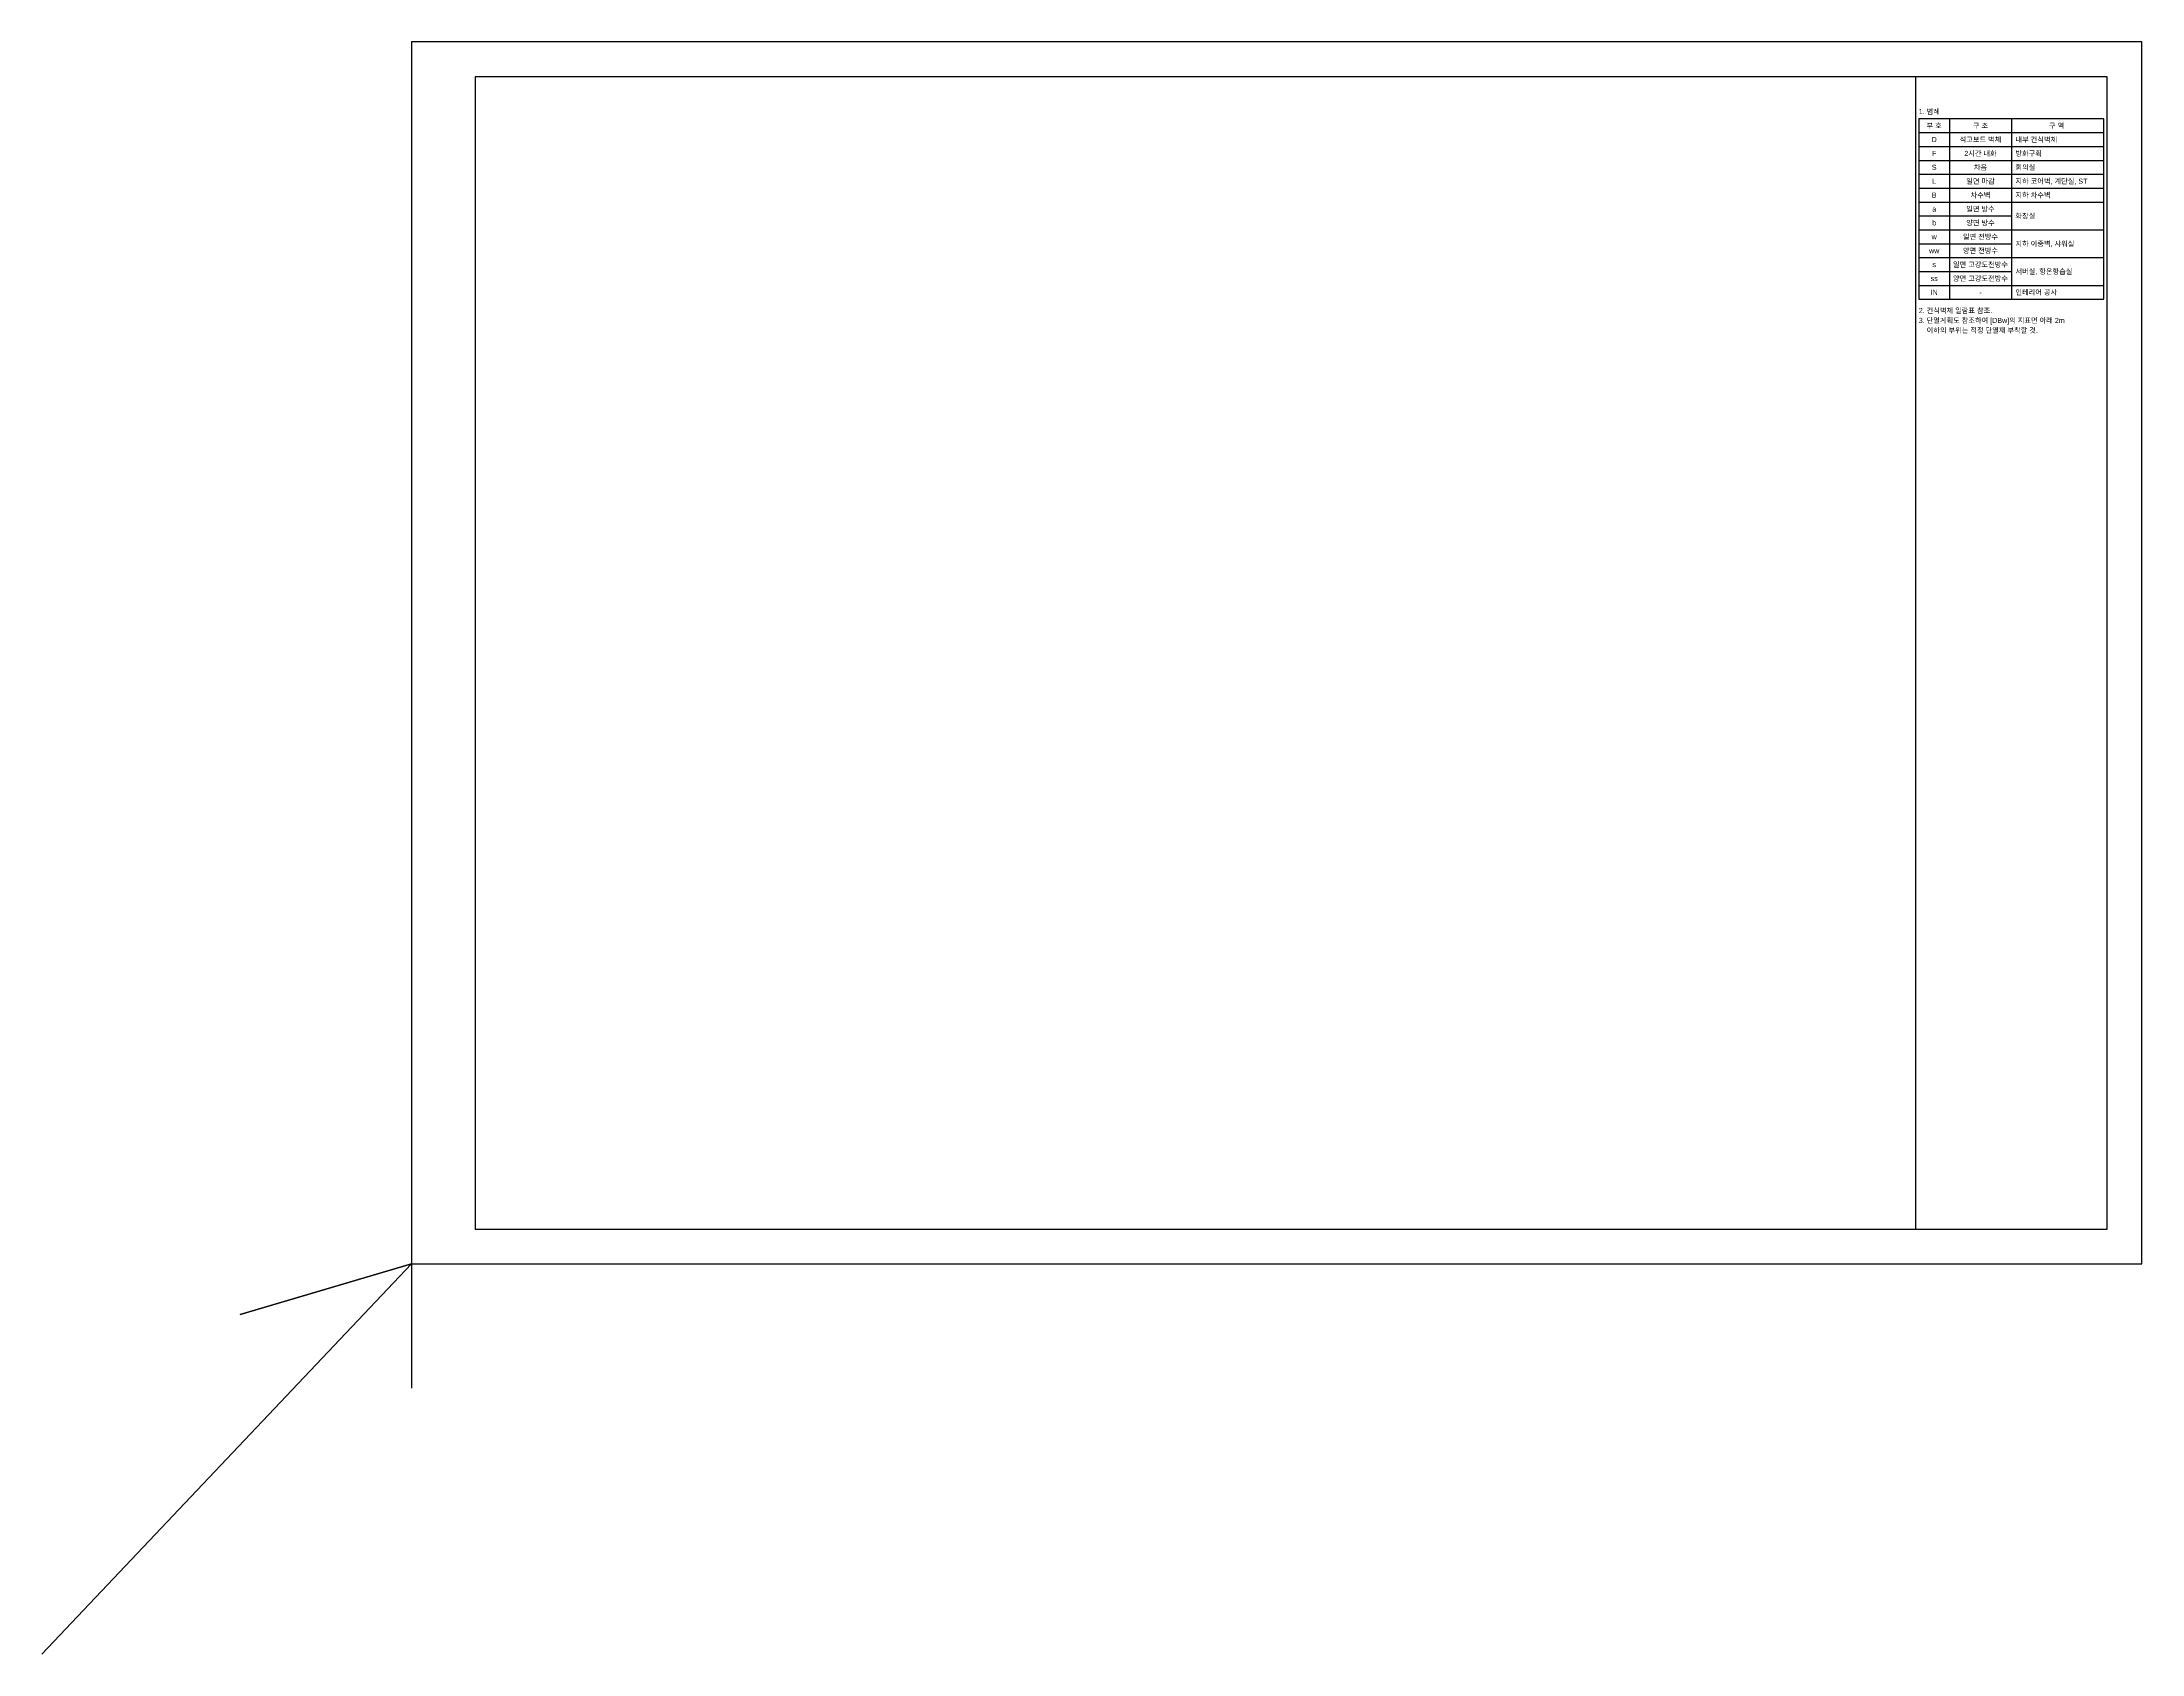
# Model space of a CAD drawing. Header units: millimetres. Extents: x -180 to 841, y -190 to 594.
import ezdxf
from ezdxf.enums import TextEntityAlignment as Align

# ---------------------------------------------------------------- set-up
doc = ezdxf.new("R2010")
doc.units = ezdxf.units.MM
for name, color, linetype in [('7', 7, 'Continuous'), ('8', 8, 'Continuous'), ('A-TEXT-NOTE', 7, 'Continuous')]:
    doc.layers.add(name, color=color, linetype=linetype)
doc.layers.add('NOPLOT', color=193, linetype='Continuous', plot=False)
doc.styles.add('Gtx', font='')
doc.styles.get('Gtx').set_extended_font_data('Dotum')

# ---------------------------------------------------------------- blocks, each defined once
blk = doc.blocks.new('건식벽체 범례')
at = {"layer": '7'}
for points in [[(18000, 0), (0, 0), (0, -17550), (18000, -17550), (18000, 0)], [(3000, 0), (3000, -17550)], [(9000, 0), (9000, -17550)], [(0, -1350), (18000, -1350)], [(0, -8100), (18000, -8100)], [(0, -10800), (18000, -10800)], [(0, -13500), (18000, -13500)], [(0, -16200), (18000, -16200)]]:
    blk.add_lwpolyline(points, dxfattribs=at)
at = {"layer": '8'}
for points in [[(0, -2700), (18000, -2700)], [(0, -4050), (18000, -4050)], [(0, -5400), (18000, -5400)], [(0, -6750), (18000, -6750)], [(0, -9450), (9000, -9450)], [(0, -12150), (9000, -12150)], [(0, -14850), (9000, -14850)]]:
    blk.add_lwpolyline(points, dxfattribs=at)
at = {"layer": 'A-TEXT-NOTE', "style": 'Gtx'}
for s, p in [('1. 범례', (0, 450)), ('2. 건식벽체 일람표 참조.', (0, -18900)), ('3. 단열계획도 참조하여 [DBw]의 지표면 아래 2m', (0, -19860)), ('    이하의 부위는 적정 단열재 부착할 것.', (0, -20820))]:
    blk.add_text(s, height=500, dxfattribs=at).set_placement(p)
for s, p in [('부 호', (1500, -675)), ('D', (1500, -2025)), ('석고보드 벽체', (6000, -2025)), ('구 조', (6000, -675)), ('구 역', (13400, -675)), ('F', (1500, -3375)), ('2시간 내화', (6000, -3375)), ('S', (1500, -4725)), ('L', (1500, -6075)), ('일면 마감', (6000, -6075)), ('차음', (6000, -4725)), ('B', (1500, -7425)), ('차수벽', (6000, -7425)), ('a', (1500, -8775)), ('b', (1500, -10125)), ('양면 방수', (6000, -10125)), ('일면 방수', (6000, -8775)), ('w', (1500, -11475)), ('일면 전방수', (6000, -11475)), ('ww', (1500, -12825)), ('s', (1500, -14175)), ('일면 고강도전방수', (6000, -14175)), ('양면 전방수', (6000, -12825)), ('ss', (1500, -15525)), ('양면 고강도전방수', (6000, -15525)), ('IN', (1500, -16875)), ('-', (6000, -16875))]:
    blk.add_text(s, height=500, dxfattribs=at).set_placement(p, align=Align.MIDDLE_CENTER)
for s, p in [('내부 건식벽체', (9400, -2025)), ('방화구획', (9400, -3375)), ('지하 코어벽, 계단실, ST', (9400, -6075)), ('회의실', (9400, -4725)), ('지하 차수벽', (9400, -7425)), ('화장실', (9400, -9450)), ('지하 이중벽, 샤워실', (9400, -12150)), ('서버실, 항온항습실', (9400, -14850)), ('인테리어 공사', (9400, -16875))]:
    blk.add_text(s, height=500, dxfattribs=at).set_placement(p, align=Align.MIDDLE_LEFT)

msp = doc.modelspace()

# ---------------------------------------------------------------- linework, layer by layer
at = {"layer": 'NOPLOT'}
msp.add_line((731, 577), (731, 17), dxfattribs=at)
for points in [[(0, 0), (841, 0), (841, 594), (0, 594)], [(31, 17), (824, 17), (824, 577), (31, 577)]]:
    msp.add_lwpolyline(points, close=True, dxfattribs=at)
msp.add_lwpolyline([(-179.6, -189.6), (0, 0), (-83.3, -24.5), (0, 0), (0, -60.4)], dxfattribs=at)

# ---------------------------------------------------------------- block references
at = {"layer": 'A-TEXT-NOTE', "xscale": 0.004999999999999996, "yscale": 0.004999999999999996, "zscale": 0.004999999999999996}
msp.add_blockref('건식벽체 범례', (732.5, 556.7), dxfattribs=at)

doc.saveas('drawing.dxf')
